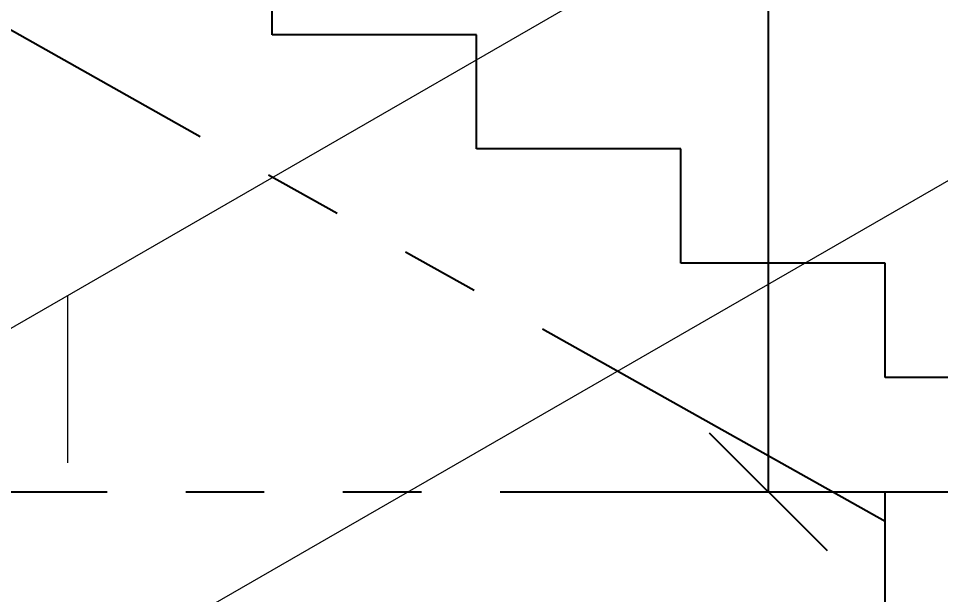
# Model space of a CAD drawing. Header units: inches. Extents: x 0 to 157513, y -28488 to 35640.
# Drawn here: x 21222 to 22395, y 15878 to 16612 of the extents above; entities that cross this region are included whole.
import ezdxf

# ---------------------------------------------------------------- set-up
doc = ezdxf.new("R2010")
doc.units = ezdxf.units.IN
doc.header["$LTSCALE"] = 400
doc.header["$MEASUREMENT"] = 0
doc.linetypes.add('CENTER', pattern=[2, 1.25, -0.25, 0.25, -0.25])
doc.linetypes.add('PHANTOM', pattern=[2.5, 1.25, -0.25, 0.25, -0.25, 0.25, -0.25])
doc.layers.add('BF', color=8, linetype='PHANTOM')
doc.styles.add('ROMANS', font='romans')
doc.dimstyles.new('SAM2 60 SC', dxfattribs={"dimscale": 60, "dimtxt": 2.5, "dimasz": 2.5, "dimexe": 1.25, "dimexo": 0.625, "dimtad": 1, "dimtoh": 1, "dimdec": 0, "dimdsep": 46, "dimtxsty": 'ROMANS', "dimblk": 'OBLIQUE', "dimcen": 2.5, "dimclrd": 1, "dimclre": 1, "dimclrt": 256, "dimadec": 0, "dimazin": 2, "dimtfac": 1, "dimtdec": 0, "dimtofl": 0, "dimtmove": 0, "dimatfit": 3, "dimfxl": 1, "dimtolj": 1, "dimtzin": 0, "dimarcsym": 1})

# ---------------------------------------------------------------- blocks, each defined once
blk = doc.blocks.new('611bf4strgesv')
at = {"layer": 'BF'}
for p, q in [((-9520.6, 24894.5, 403.4), (-11908.7, 26237.6, 405.4)), ((-10300.6, 25514.6, 403.2), (-10300.6, 25660.1, 403.2)), ((-10040.6, 25514.6, 403.2), (-10300.6, 25514.6, 403.2)), ((-10040.6, 25369.1, 403.2), (-10040.6, 25514.6, 403.2)), ((-9780.6, 25369.1, 403.2), (-10040.6, 25369.1, 403.2)), ((-9780.6, 25223.6, 403.2), (-9780.6, 25369.1, 403.2)), ((-9520.6, 25223.6, 403.2), (-9780.6, 25223.6, 403.2)), ((-9520.6, 25078.1, 403.2), (-9520.6, 25223.6, 403.2)), ((-9260.6, 25078.1, 403.2), (-9520.6, 25078.1, 403.2)), ((-13010.6, 24932.6, 405.4), (-6610.6, 24932.6, 405.4)), ((-9520.6, 24782.6, 403.2), (-9520.6, 24932.6, 403.2)), ((-9520.6, 24932.6, 403.2), (-9260.6, 24932.6, 403.2))]:
    blk.add_line(p, q, dxfattribs=at)
at = {"layer": 'BF', "linetype": 'CENTER', "lineweight": 9, "ltscale": 10}
for p, q in [((-9260.6, 25932.6, 403.2), (-10653, 25129.3, 403.2)), ((-9260.6, 25432.6, 403.2), (-10436.5, 24754.2, 403.2)), ((-10560.6, 24969.2, 403.2), (-10560.6, 25182.6, 403.2))]:
    blk.add_line(p, q, dxfattribs=at)
blk = doc.blocks.new('_OBLIQUE')
at = {"color": 0, "linetype": 'ByBlock'}
blk.add_line((-0.5, -0.5), (0.5, 0.5), dxfattribs=at)
blk = doc.blocks.new('*D338')
at = {"color": 1, "lineweight": -2}
for p, q in [((20085, 17807.8), (22250.9, 17807.8)), ((22175.9, 17807.8), (22175.9, 16009.2)), ((22072.2, 16009.2), (22250.9, 16009.2))]:
    blk.add_line(p, q, dxfattribs=at)
at = {"layer": 'Defpoints', "color": 0}
for p in [(20047.5, 17807.8, 23.4), (22034.7, 16009.2, 33), (22175.9, 16009.2)]:
    blk.add_point(p, dxfattribs=at)
at = {"color": 1, "lineweight": -2, "xscale": 150, "yscale": 150, "zscale": 150}
for p, rotation in [((22175.9, 17807.8), 90), ((22175.9, 16009.2), 270)]:
    blk.add_blockref('_OBLIQUE', p, dxfattribs=dict(at, rotation=rotation))
at = {"insert": (22063.4, 16908.5), "char_height": 150, "attachment_point": 5, "rotation": 90, "style": 'ROMANS'}
blk.add_mtext('\\A1;1799', dxfattribs=at)

msp = doc.modelspace()

# ---------------------------------------------------------------- block references
msp.add_blockref('611bf4strgesv', (31845.3, -8923.4, -372.4))

# ---------------------------------------------------------------- dimensions: what is measured, and where the dimension line sits
dim = msp.add_linear_dim(base=(22175.9, 16009.2), p1=(20047.5, 17807.8, 23.4), p2=(22034.7, 16009.2, 33), angle=90, dimstyle='SAM2 60 SC', override={"dimtoh": 0})
dim.commit()
dim.dimension.update_dxf_attribs({"geometry": '*D338', "text_midpoint": (22063.4, 16908.5)})

doc.saveas('drawing.dxf')
